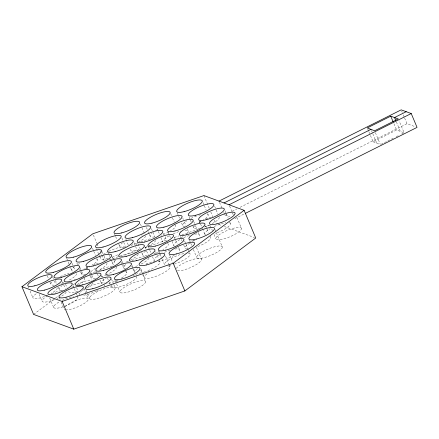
<?xml version="1.0" encoding="UTF-8"?>
<svg xmlns="http://www.w3.org/2000/svg" width="439" height="439" viewBox="0 0 439 439"><rect width="100%" height="100%" fill="white"/><g stroke="black" fill="none" stroke-linecap="round" stroke-linejoin="round"><path stroke-width="0.33" stroke-dasharray="2.19 1.65" d="M33.594 314.412L53.377 299.639M55.572 297.999L58.87 295.535M73.159 284.867L74.806 283.638M90.741 271.736L95.686 268.042M223.747 212.438L224.806 214.956L226.639 214.034M232.143 211.28L237.033 208.832M240.089 207.301L407.002 123.705L415.168 126.695M370.445 135.486L373.09 141.781L396.571 130.015L404.11 132.781L399.078 120.818M381.025 144.338L393.783 137.95M396.208 136.732L399.249 135.212M401.68 133.994L404.11 132.781M234.854 218.638L244.638 213.738M108.998 259.921L119.331 256.371M119.979 256.146L139.355 249.484M145.166 247.486L147.103 246.817M149.688 245.933L167.122 239.935M174.228 237.494L178.744 235.935M181.976 234.827L197.473 229.498M204.579 227.051L209.743 225.278M224.806 214.956L229.833 216.795M218.699 224.428L221.838 225.58M224.351 226.502L254.488 237.548M373.09 141.781L380.415 144.645M401.712 111.116L402.239 112.373M403.298 114.892L404.357 117.411M404.621 118.036L407.002 123.705M396.373 121.954L400.341 131.398M393.926 123.721L396.571 130.015M375.389 132.682L380.152 144.014M371.46 130.624L372.519 133.138M372.782 133.769L376.755 143.213M367.794 129.187L368.59 131.08M368.853 131.705L370.176 134.855M236.923 217.492L241.439 228.236A13.839 3.441 -22.8 0 1 223.292 239.025A13.839 3.441 -22.8 0 1 221.256 233.416A13.839 3.441 -22.8 0 1 241.439 228.236M229.564 206.05L232.209 212.344M232.472 212.97L233.268 214.863M225.053 210.857L226.118 213.381M226.381 214.012L228.236 218.43M229.827 222.216L230.36 223.478M219.516 202.363L222.161 208.657M214.638 206.286L215.917 209.326M216.169 209.935L217.958 214.188M203.916 195.58L209.469 208.799M210.797 211.949L212.91 216.981M214.232 220.131L215.554 223.275M215.011 229.542L216.048 232.017M216.312 232.637L222.288 246.855A13.839 3.441 -22.8 0 1 204.146 257.649A13.839 3.441 -22.8 0 1 202.105 252.041A13.839 3.441 -22.8 0 1 222.288 246.855M203.037 202.664L204.064 205.101M204.316 205.71L206.111 209.968M207.647 213.623L208.157 214.841M210.308 225.613L212.432 230.667M214.029 234.459L215.889 238.887M205.704 225.8L206.742 228.264M206.999 228.884L208.558 232.582M210.111 236.281L210.627 237.51A13.839 3.441 -22.8 0 1 196.233 247.152M199.24 220.877L200.299 223.402M200.563 224.033L202.154 227.819M202.423 228.45L204.81 234.13M193.67 221.415L195.212 225.081M195.465 225.69L197.265 229.965M198.291 232.412L199.317 234.854M189.088 216.937L190.109 219.368M190.367 219.977L191.13 221.799M192.919 226.052L193.687 227.874M196.474 247.475L201.441 259.284M182.827 218.227L183.348 219.467M184.391 221.942L185.949 225.657M187.25 228.746L188.293 231.221M189.461 240.193L190.499 242.668M190.762 243.283L191.799 245.758M193.358 249.467L196.738 257.506M177.23 212.701L178.514 215.747M178.766 216.356L179.535 218.183M181.581 223.056L182.608 225.492M184.687 241.154L185.713 243.601M185.971 244.21L188.287 249.72M188.545 250.329L190.087 254M170.65 213.606L172.236 217.382M172.5 218.013L174.354 222.414M180.155 236.445L181.192 238.915M181.45 239.529L181.971 240.764M183.782 245.077L185.077 248.161M174.283 237.17L175.342 239.689M175.605 240.32L177.197 244.095M178.519 247.239L179.573 249.758M168.121 232.061L170.689 238.174M171.973 241.225L173.767 245.505M163.571 233.071L164.093 234.305M165.13 236.78L166.688 240.484M169.619 255.015L172.757 262.478M157.277 228.878L158.056 230.733M158.32 231.353L159.62 234.448M160.921 237.543L162.737 241.873A13.839 3.441 -22.8 0 1 169.838 235.43M165.465 255.948L169.273 265.002M169.525 265.606L170.03 266.813M151.439 228.686L154.89 236.895M158.88 251.19L159.906 253.638M160.164 254.247L161.964 258.533M162.221 259.142L164.537 264.651A13.839 3.441 -22.8 0 1 171.336 258.368A13.839 3.441 -22.8 0 1 185.51 253.27M146.423 227.402L147.213 229.29M148.272 231.803L149.068 233.691M149.331 234.316L150.122 236.204M155.68 251.618L156.953 254.653M157.211 255.257L158.484 258.291M159.505 260.717L160.016 261.929M140.398 224.022L141.704 227.128M141.962 227.753L144.316 233.345M148.47 247.19L149.529 249.709M149.792 250.34L150.851 252.853M152.437 256.628L154.023 260.404M144.815 246.762L146.357 250.422M146.61 251.037L148.409 255.306M138.022 243.722L140.359 249.281M141.66 252.37L142.697 254.839M133.994 242.723L135.294 245.813M135.552 246.427L137.374 250.757M140.93 269.008L142.96 273.837M143.213 274.441L144.48 277.459M140.798 270.111L142.384 273.892M142.653 274.523L145.561 281.448A13.839 3.441 -22.8 0 1 127.42 292.242A13.839 3.441 -22.8 0 1 125.378 286.634A13.839 3.441 -22.8 0 1 145.561 281.448M125.889 239.332L128.276 245.017M121.927 238.07L123.452 241.702M123.71 242.312L125.488 246.553M132.221 265.474L133.494 268.503M133.747 269.112L135.53 273.349M135.783 273.958L136.293 275.165M131.662 265.908L132.682 268.333M132.935 268.937L134.466 272.575A13.839 3.441 -22.8 0 1 137.374 268.728M114.584 234.053L115.369 235.913M115.627 236.539L116.933 239.645M118.766 243.991L119.809 246.477M122.196 261.479L123.233 263.949M123.491 264.563L125.049 268.262M126.344 271.346L126.86 272.581M121.318 262.297L122.344 264.739M122.602 265.348L123.628 267.79M112.395 256.941L113.69 260.031M113.948 260.645L115.248 263.729M108.186 252.754L108.965 254.604M109.223 255.224L109.745 256.458M110.782 258.933L111.561 260.788M111.824 261.403L112.861 263.877M114.985 280.131L116.308 283.281M116.571 283.912L120.012 292.1M102.21 251.805L103.796 255.58M104.065 256.211L105.651 259.987M93.364 235.041L96.805 243.222M97.074 243.854L98.396 246.998M99.982 250.779L101.568 254.554M101.837 255.185L104.213 260.848M111.495 279.133L113.58 284.099M113.844 284.719L115.15 287.819A13.839 3.441 -22.8 0 1 97.008 298.613A13.839 3.441 -22.8 0 1 94.967 293.005A13.839 3.441 -22.8 0 1 115.15 287.819M96.371 248.715L98.923 254.779M99.176 255.383L100.449 258.412M107.434 277.942L108.96 281.575M109.212 282.184L110.485 285.213M110.743 285.816L111.254 287.029M92.437 248.172L93.458 250.609M93.716 251.212L95.504 255.471M96.778 258.511L97.293 259.723M101.442 275.237L102.726 278.288M102.978 278.897L104.52 282.557M96.388 271.511L97.167 273.36M97.425 273.98L98.199 275.829M100.015 280.148L101.31 283.226M90.555 272.224L91.597 274.704M91.861 275.324L93.425 279.045M86.582 266.978L87.877 270.062M89.435 273.766L90.215 275.615M90.472 276.23L90.994 277.464M80.128 267.708L81.418 270.786M81.681 271.401L83.487 275.703M76.924 263.082L77.456 264.338M79.574 269.376L80.364 271.264M80.628 271.895L81.424 273.782M86.209 290.404L87.251 292.884M87.509 293.504L89.6 298.471M83.865 288.209L88.343 298.871M72.111 263.384L73.373 266.385M73.626 266.989L75.146 270.594M66.629 258.214L67.908 261.254M68.166 261.863L69.439 264.904M69.697 265.513L70.465 267.335M70.717 267.944L71.744 270.375M76.66 287.715L77.944 290.766M78.971 293.208L79.481 294.426A13.839 3.441 -22.8 0 1 81.407 291.353M72.978 285.564L74.01 288.022M74.268 288.642L76.342 293.565M76.6 294.179L77.895 297.258M65.526 284.115L67.09 287.836M62.404 281.761L63.452 284.263M63.715 284.889L65.296 288.642M55.352 280.203L56.905 283.89M58.195 286.963L59.232 289.427M52.587 276.751L53.349 278.573M54.37 280.998L55.649 284.038M59.589 298.322L60.121 299.579M61.175 302.087L64.072 308.985A13.148 3.271 -22.8 0 0 64.774 309.61M47.319 275.835L48.581 278.836M49.848 281.843L50.858 284.247M49.739 298.141L53.618 307.377M39.181 294.382L42.073 301.264M28.31 286.865L28.826 288.083M30.099 291.117L32.909 297.801M175.002 249.023A13.839 3.441 -22.8 0 1 178.453 252.09M174.206 255.224A13.839 3.441 -22.8 0 1 158.6 261.134M154.764 261.062A13.839 3.441 -22.8 0 1 161.124 253.967M164.515 252.315A13.839 3.441 -22.8 0 1 170.919 249.956M188.391 253.133A13.839 3.441 -22.8 0 1 187.25 257.797A13.839 3.441 -22.8 0 1 173.191 264.448M170.755 265.074A13.839 3.441 -22.8 0 1 169.108 265.381M167.731 265.908A13.839 3.441 -22.8 0 1 165.026 272.059A13.839 3.441 -22.8 0 1 147.323 278.359A13.839 3.441 -22.8 0 1 148.794 272.646M136.803 276.378A13.839 3.441 -22.8 0 1 122.41 286.019A13.839 3.441 -22.8 0 1 111.95 285.158M115.567 282.211A13.839 3.441 -22.8 0 1 118.964 280.269M132.852 275.566A13.839 3.441 -22.8 0 1 134.499 275.472M167.506 243.535A13.839 3.441 -22.8 0 1 162.88 249.659M159.39 251.525A13.839 3.441 -22.8 0 1 153.853 253.83M147.274 255.569A13.839 3.441 -22.8 0 1 145.605 250.993M174.931 224.9A13.839 3.441 -22.8 0 1 170.305 231.024M168.576 231.995A13.839 3.441 -22.8 0 1 161.278 235.194M154.698 236.934A13.839 3.441 -22.8 0 1 152.048 233.131M155.488 230.738A13.839 3.441 -22.8 0 1 158.452 229.131M93.084 283.237A13.839 3.441 -22.8 0 1 86.494 287.666M77.955 291.161A13.839 3.441 -22.8 0 1 68.786 290.536M71.562 287.704A13.839 3.441 -22.8 0 1 74.021 286.091M76.984 284.483A13.839 3.441 -22.8 0 1 91.905 280M194.746 234.124A13.839 3.441 -22.8 0 1 198.198 237.186M193.95 240.32A13.839 3.441 -22.8 0 1 192.222 241.296M174.508 246.158A13.839 3.441 -22.8 0 1 180.27 239.387M183.711 237.664A13.839 3.441 -22.8 0 1 190.663 235.052M57.18 287.682A13.148 3.271 -22.8 0 1 51.006 293.493M48.049 294.986A13.148 3.271 -22.8 0 1 33.979 298.536A13.148 3.271 -22.8 0 1 38.006 292.604M106.973 263.137A13.839 3.441 -22.8 0 1 98.643 270.21M95.378 271.697A13.839 3.441 -22.8 0 1 88.832 273.925M86 274.518A13.839 3.441 -22.8 0 1 82.548 271.45M85.737 268.97A13.839 3.441 -22.8 0 1 89.754 266.709M93.578 264.991A13.839 3.441 -22.8 0 1 95.263 264.344M96.366 263.954A13.839 3.441 -22.8 0 1 98.951 263.159M184.934 230.354A13.839 3.441 -22.8 0 1 187.168 233.559M182.92 236.692A13.839 3.441 -22.8 0 1 181.192 237.664M173.229 233.784A13.839 3.441 -22.8 0 1 180.884 231.084M176.258 268.509A13.839 3.441 -22.8 0 1 195.662 258.769A13.839 3.441 -22.8 0 1 196.672 264.393A13.839 3.441 -22.8 0 1 176.632 270.594M145.358 235.831A13.839 3.441 -22.8 0 1 138.856 241.944M136.502 243.162A13.839 3.441 -22.8 0 1 130.965 245.467M124.385 247.206A13.839 3.441 -22.8 0 1 122.717 242.63M141.407 235.013A13.839 3.441 -22.8 0 1 142.554 234.925M65.142 306.768A13.148 3.271 -22.8 0 1 83.152 298.317A13.148 3.271 -22.8 0 1 84.87 303.031A13.148 3.271 -22.8 0 1 66.256 309.846M125.164 271.708A13.839 3.441 -22.8 0 1 121.493 278.046M118.003 279.912A13.839 3.441 -22.8 0 1 106.414 283.874M102.051 283.885A13.839 3.441 -22.8 0 1 106.145 278.085M104.905 284.796A13.839 3.441 -22.8 0 1 103.911 286.107M98.534 289.894A13.839 3.441 -22.8 0 1 97.321 290.536M96.701 290.854A13.839 3.441 -22.8 0 1 81.78 295.332M82.389 290.574A13.839 3.441 -22.8 0 1 84.315 289.285M86.582 287.984A13.839 3.441 -22.8 0 1 104.29 283.122M66.223 292.116A13.148 3.271 -22.8 0 1 59.024 297.571M58.431 297.867A13.148 3.271 -22.8 0 1 57.213 298.449M54.694 299.541A13.148 3.271 -22.8 0 1 42.671 301.84A13.148 3.271 -22.8 0 1 47.171 296.067M51.829 293.675A13.148 3.271 -22.8 0 1 61.998 290.453M149.046 258.159A13.839 3.441 -22.8 0 1 140.848 264.212M137.583 265.705A13.839 3.441 -22.8 0 1 134.784 266.78M125.324 268.657A13.839 3.441 -22.8 0 1 126.536 263.938M131.958 260.717A13.839 3.441 -22.8 0 1 144.601 256.409M207.417 214.188A13.839 3.441 -22.8 0 1 202.791 220.312M201.057 221.283A13.839 3.441 -22.8 0 1 198.219 222.683M184.907 226.398A13.839 3.441 -22.8 0 1 186.921 220.674M190.938 218.419A13.839 3.441 -22.8 0 1 197.55 215.659M198.862 215.236A13.839 3.441 -22.8 0 1 200.749 214.698M84.041 278.117A13.839 3.441 -22.8 0 1 78.279 284.895M63.178 290.239A13.839 3.441 -22.8 0 1 62.14 285.575M74.175 279.594A13.839 3.441 -22.8 0 1 75.481 279.171M187.376 249.067A13.839 3.441 -22.8 0 1 189.911 243.019M193.407 241.088A13.839 3.441 -22.8 0 1 195.02 240.32M76.408 273.601A13.839 3.441 -22.8 0 1 68.078 280.675M63.693 282.612A13.839 3.441 -22.8 0 1 59.512 284.049M54.211 285.12A13.839 3.441 -22.8 0 1 53.251 280.79M60.253 276.658A13.839 3.441 -22.8 0 1 69 273.459M77.187 296.632A13.148 3.271 -22.8 0 1 63.693 306.598M63.073 306.806A13.148 3.271 -22.8 0 1 53.695 307.53A13.148 3.271 -22.8 0 1 59.797 301.566M62.135 300.358A13.148 3.271 -22.8 0 1 73.549 296.561M96.553 259.065A13.839 3.441 -22.8 0 1 91.921 265.189M87.899 267.313A13.839 3.441 -22.8 0 1 84.019 268.953M72.479 271.028A13.839 3.441 -22.8 0 1 74.652 266.522M77.665 264.58A13.839 3.441 -22.8 0 1 81.133 262.785M219.237 217.223A13.839 3.441 -22.8 0 1 211.527 223.989M209.299 225.064A13.839 3.441 -22.8 0 1 204.843 226.864M200.497 228.165A13.839 3.441 -22.8 0 1 194.806 225.542M199.054 222.408A13.839 3.441 -22.8 0 1 201.397 221.113M206.396 218.858A13.839 3.441 -22.8 0 1 208.081 218.232M209.282 217.826A13.839 3.441 -22.8 0 1 211.828 217.085M158.32 261.057A13.839 3.441 -22.8 0 1 157.941 265.129A13.839 3.441 -22.8 0 1 145.622 271.565M145.073 271.757A13.839 3.441 -22.8 0 1 136.765 273.481M146.061 264.015A13.839 3.441 -22.8 0 1 154.918 261.282M138.28 254.247A13.839 3.441 -22.8 0 1 130.081 260.3M128.473 261.068A13.839 3.441 -22.8 0 1 125.697 262.242M113.602 264.53A13.839 3.441 -22.8 0 1 115.77 260.025M121.191 256.799A13.839 3.441 -22.8 0 1 133.313 252.579M134.46 252.414A13.839 3.441 -22.8 0 1 136.112 252.321M229.619 222.82A13.839 3.441 -22.8 0 1 215.417 233.307M205.551 234.783A13.839 3.441 -22.8 0 1 210.177 228.659M214.205 226.54A13.839 3.441 -22.8 0 1 225.783 222.749M116.544 266.819A13.839 3.441 -22.8 0 1 107.149 274.408M106.606 274.66A13.839 3.441 -22.8 0 1 99.648 277.267M95.565 278.194A13.839 3.441 -22.8 0 1 91.691 275.599M95.307 272.652A13.839 3.441 -22.8 0 1 96.36 271.999M99.324 270.391A13.839 3.441 -22.8 0 1 113.739 265.913M155.823 240.446A13.839 3.441 -22.8 0 1 147.619 246.498M147.098 246.756A13.839 3.441 -22.8 0 1 144.908 247.755M139.053 249.873A13.839 3.441 -22.8 0 1 130.531 249.056M135.772 244.605A13.839 3.441 -22.8 0 1 137.5 243.634M140.892 241.982A13.839 3.441 -22.8 0 1 151.378 238.695M117.668 254.839A13.839 3.441 -22.8 0 1 111.056 257.594M107.857 258.555A13.839 3.441 -22.8 0 1 101.574 256.08M103.357 254.565A13.839 3.441 -22.8 0 1 108.159 251.651M108.779 251.338A13.839 3.441 -22.8 0 1 125.258 247.108"/><path stroke-width="0.66" d="M21.95 286.716L92.838 233.778L203.916 195.58L244.106 210.314L255.745 238.009L184.857 290.942L73.779 329.146L33.594 314.412L21.95 286.716L62.14 301.45L173.213 263.246L244.106 210.314M218.984 201.106L401.18 109.854L411.228 113.536L417.05 127.387L245.247 213.431M390.754 116.17L367.267 127.93L374.593 130.795L398.288 118.931L390.754 116.17L393.135 121.833M224.011 202.95L370.933 129.362M406.207 111.698L394.518 117.548L395.841 120.698M229.032 204.788L411.228 113.536M173.213 263.246L184.857 290.942M62.14 301.45L73.779 329.146M175.013 230.985A13.839 3.441 -22.8 0 0 193.155 220.191A13.839 3.441 -22.8 0 0 172.971 225.377A13.839 3.441 -22.8 0 0 175.013 230.985M184.128 211.625A13.839 3.441 -22.8 0 0 202.269 200.837A13.839 3.441 -22.8 0 0 182.086 206.017A13.839 3.441 -22.8 0 0 184.128 211.625M155.351 246.076A13.839 3.441 -22.8 0 0 173.493 235.282A13.839 3.441 -22.8 0 0 153.31 240.468A13.839 3.441 -22.8 0 0 155.351 246.076M165.772 250.109A13.839 3.441 -22.8 0 0 183.914 239.315A13.839 3.441 -22.8 0 0 163.731 244.501A13.839 3.441 -22.8 0 0 165.772 250.109M113.311 274.452A13.839 3.441 -22.8 0 0 131.453 263.658A13.839 3.441 -22.8 0 0 111.27 268.844A13.839 3.441 -22.8 0 0 113.311 274.452M92.832 288.681A13.839 3.441 -22.8 0 0 110.974 277.892A13.839 3.441 -22.8 0 0 90.791 283.073A13.839 3.441 -22.8 0 0 92.832 288.681M44.377 290.135A13.148 3.271 -22.8 0 0 61.614 279.884A13.148 3.271 -22.8 0 0 42.44 284.807A13.148 3.271 -22.8 0 0 44.377 290.135M151.982 223.144A13.839 3.441 -22.8 0 0 170.123 212.35A13.839 3.441 -22.8 0 0 149.94 217.535A13.839 3.441 -22.8 0 0 151.982 223.144M121.471 232.95A13.839 3.441 -22.8 0 0 139.613 222.161A13.839 3.441 -22.8 0 0 119.43 227.342A13.839 3.441 -22.8 0 0 121.471 232.95M146.56 264.926A13.839 3.441 -22.8 0 0 164.702 254.137A13.839 3.441 -22.8 0 0 144.519 259.317A13.839 3.441 -22.8 0 0 146.56 264.926M136.776 260.59A13.839 3.441 -22.8 0 0 154.918 249.802A13.839 3.441 -22.8 0 0 134.735 254.982A13.839 3.441 -22.8 0 0 136.776 260.59M103.275 270.419A13.839 3.441 -22.8 0 0 121.416 259.63A13.839 3.441 -22.8 0 0 101.233 264.81A13.839 3.441 -22.8 0 0 103.275 270.419M71.634 281.158A13.839 3.441 -22.8 0 0 89.775 270.364A13.839 3.441 -22.8 0 0 69.592 275.544A13.839 3.441 -22.8 0 0 71.634 281.158M34.84 285.784A13.148 3.271 -22.8 0 0 52.076 275.533A13.148 3.271 -22.8 0 0 32.903 280.455A13.148 3.271 -22.8 0 0 34.84 285.784M196.348 239.101A13.839 3.441 -22.8 0 0 214.49 228.307A13.839 3.441 -22.8 0 0 194.307 233.488A13.839 3.441 -22.8 0 0 196.348 239.101M53.212 272.372A13.839 3.441 -22.8 0 0 71.354 261.578A13.839 3.441 -22.8 0 0 51.171 266.758A13.839 3.441 -22.8 0 0 53.212 272.372M144.65 242.01A13.839 3.441 -22.8 0 0 162.798 231.221A13.839 3.441 -22.8 0 0 142.615 236.401A13.839 3.441 -22.8 0 0 144.65 242.01M66.102 297.203A13.148 3.271 -22.8 0 0 83.339 286.952A13.148 3.271 -22.8 0 0 64.165 291.875A13.148 3.271 -22.8 0 0 66.102 297.203M176.505 253.918A13.839 3.441 -22.8 0 0 194.647 243.124A13.839 3.441 -22.8 0 0 174.464 248.309A13.839 3.441 -22.8 0 0 176.505 253.918M216.915 223.857A13.839 3.441 -22.8 0 0 235.063 213.069A13.839 3.441 -22.8 0 0 214.88 218.249A13.839 3.441 -22.8 0 0 216.915 223.857M82.784 284.807A13.839 3.441 -22.8 0 0 100.932 274.018A13.839 3.441 -22.8 0 0 80.749 279.199A13.839 3.441 -22.8 0 0 82.784 284.807M103.017 247.042A13.839 3.441 -22.8 0 0 121.159 236.248A13.839 3.441 -22.8 0 0 100.975 241.434A13.839 3.441 -22.8 0 0 103.017 247.042M73.527 257.144A13.839 3.441 -22.8 0 0 91.669 246.35A13.839 3.441 -22.8 0 0 71.486 251.536A13.839 3.441 -22.8 0 0 73.527 257.144M126.158 256.332A13.839 3.441 -22.8 0 0 144.305 245.544A13.839 3.441 -22.8 0 0 124.122 250.724A13.839 3.441 -22.8 0 0 126.158 256.332M163.906 227.166A13.839 3.441 -22.8 0 0 182.048 216.372A13.839 3.441 -22.8 0 0 161.865 221.552A13.839 3.441 -22.8 0 0 163.906 227.166M61.471 277.272A13.839 3.441 -22.8 0 0 79.613 266.478A13.839 3.441 -22.8 0 0 59.43 271.664A13.839 3.441 -22.8 0 0 61.471 277.272M121.861 279.017A13.839 3.441 -22.8 0 0 140.003 268.224A13.839 3.441 -22.8 0 0 119.82 273.409A13.839 3.441 -22.8 0 0 121.861 279.017M54.963 293.965A13.148 3.271 -22.8 0 0 72.199 283.715A13.148 3.271 -22.8 0 0 53.026 288.637A13.148 3.271 -22.8 0 0 54.963 293.965M195.728 215.258A13.839 3.441 -22.8 0 0 213.87 204.464A13.839 3.441 -22.8 0 0 193.687 209.644A13.839 3.441 -22.8 0 0 195.728 215.258M186.784 234.739A13.839 3.441 -22.8 0 0 204.925 223.95A13.839 3.441 -22.8 0 0 184.742 229.131A13.839 3.441 -22.8 0 0 186.784 234.739M206.116 219.758A13.839 3.441 -22.8 0 0 224.258 208.964A13.839 3.441 -22.8 0 0 204.075 214.144A13.839 3.441 -22.8 0 0 206.116 219.758M83.536 261.337A13.839 3.441 -22.8 0 0 101.683 250.543A13.839 3.441 -22.8 0 0 81.5 255.728A13.839 3.441 -22.8 0 0 83.536 261.337M115.073 251.657A13.839 3.441 -22.8 0 0 133.215 240.868A13.839 3.441 -22.8 0 0 113.032 246.049A13.839 3.441 -22.8 0 0 115.073 251.657M132.501 237.581A13.839 3.441 -22.8 0 0 150.643 226.787A13.839 3.441 -22.8 0 0 130.46 231.973A13.839 3.441 -22.8 0 0 132.501 237.581M93.474 265.886A13.839 3.441 -22.8 0 0 111.616 255.092A13.839 3.441 -22.8 0 0 91.433 260.272A13.839 3.441 -22.8 0 0 93.474 265.886"/></g></svg>
